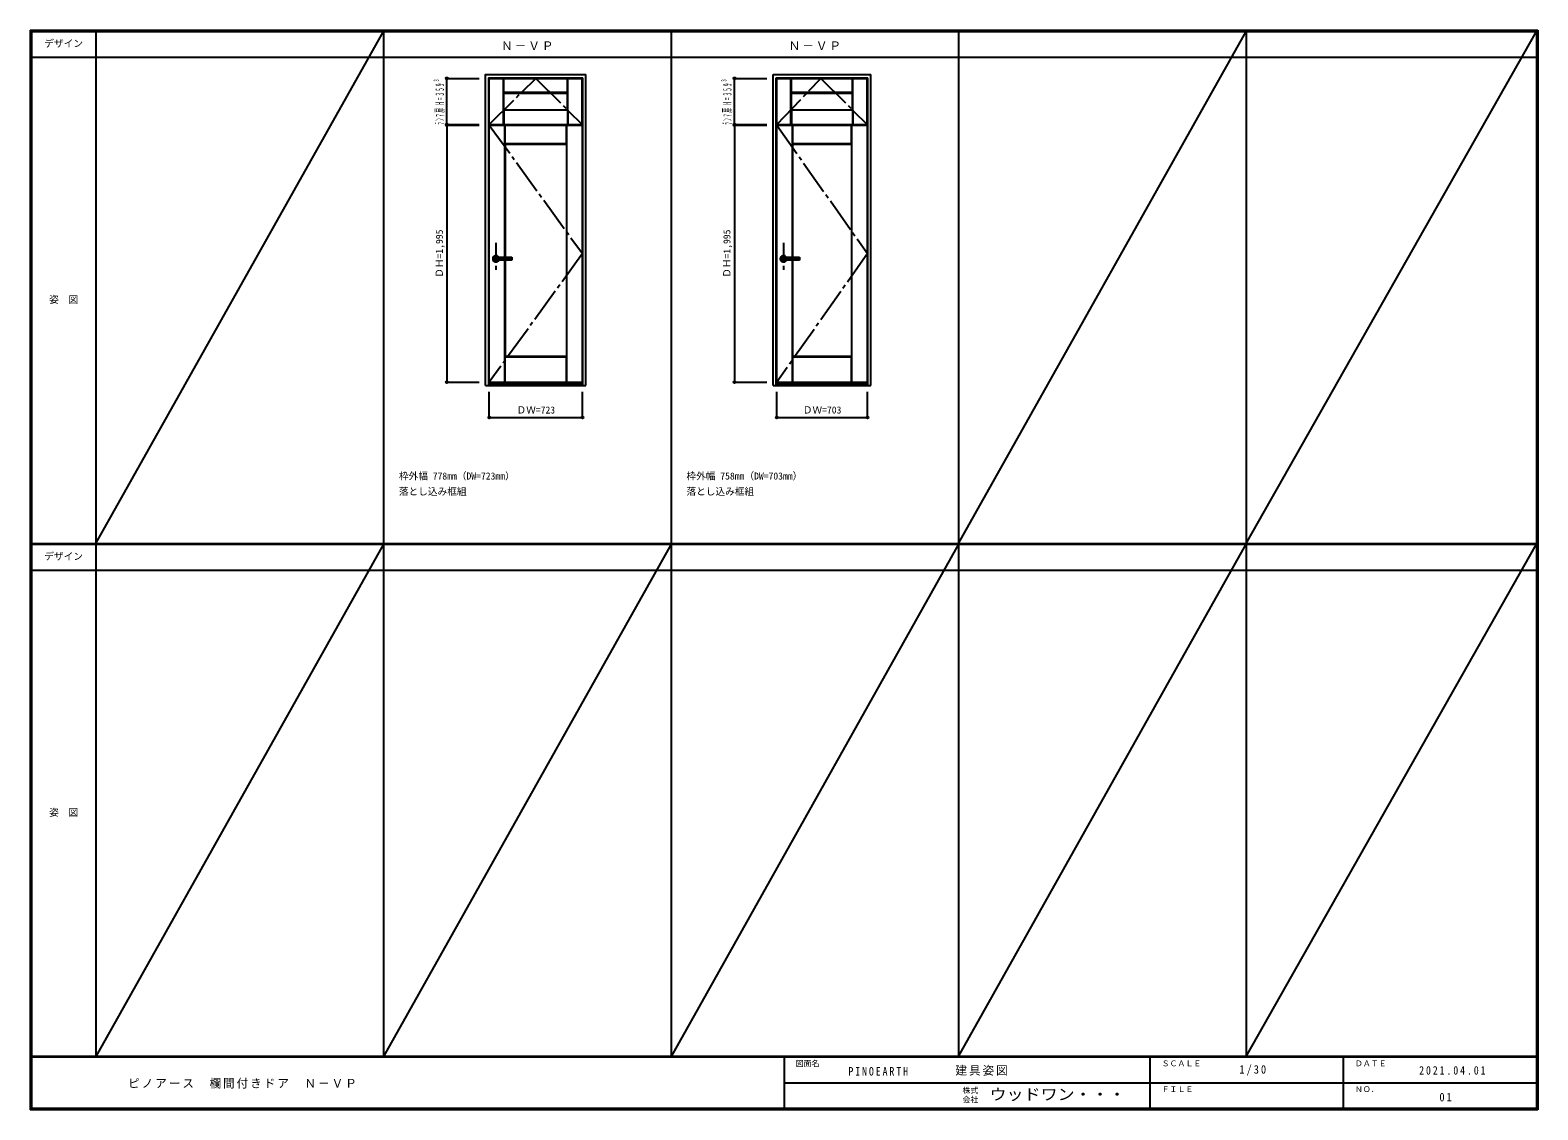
# Model space of a CAD drawing. Units: millimetres, scale not verified. Extents: x -6000 to 5700, y -4205 to 4175.
import ezdxf
from ezdxf.enums import TextEntityAlignment as Align

# ---------------------------------------------------------------- set-up
doc = ezdxf.new("R2010")
doc.units = ezdxf.units.MM
doc.header["$LTSCALE"] = 30
doc.header["$PDMODE"] = 32
doc.header["$PDSIZE"] = 15
doc.linetypes.add('CHAIN1', pattern=[8, 5, -1, 1, -1])
doc.linetypes.add('CHAIN2', pattern=[12, 9, -1, 1, -1])
for name, color, linetype in [('0-1_通り芯', 4, 'CHAIN1'), ('0-2_扉', 3, 'Continuous'), ('0-3_仕上げ', 7, 'Continuous'), ('0-4_枠', 3, 'Continuous'), ('0-5_レバー', 3, 'Continuous'), ('0-7', 7, 'CHAIN2'), ('0-A_文字', 7, 'Continuous'), ('0-B_寸法', 4, 'Continuous'), ('F-1_枠', 6, 'Continuous'), ('F-A_文字', 7, 'Continuous')]:
    doc.layers.add(name, color=color, linetype=linetype)
doc.styles.add('ＭＳ ゴシック', font='')
doc.styles.get('ＭＳ ゴシック').set_extended_font_data('MS Gothic')

msp = doc.modelspace()

# ---------------------------------------------------------------- linework, layer by layer
at = {"layer": '0-1_通り芯'}
for p, q in [((-2385.8, 2525.5), (-2385.8, 2315.5)), ((-154.2, 2525.5), (-154.2, 2315.5)), ((-2253.3, 2400.5), (-2430.8, 2400.5)), ((-21.7, 2400.5), (-199.2, 2400.5))]:
    msp.add_line(p, q, dxfattribs=at)
at = {"layer": '0-2_扉'}
for p, q in [((-2438.3, 3442), (-2438.3, 3801)), ((-2438.3, 3801), (-1715.3, 3801)), ((-206.7, 3442), (-206.7, 3801)), ((-206.7, 3801), (496.3, 3801)), ((-1713.8, 1443), (-1713.8, 3438)), ((-205.2, 1443), (-205.2, 3438)), ((-205.2, 3438), (497.8, 3438)), ((497.8, 1443), (497.8, 3438)), ((-2436.8, 1443), (-1713.8, 1443)), ((-205.2, 1443), (497.8, 1443))]:
    msp.add_line(p, q, dxfattribs=at)
for points in [[(-2438.3, 3442), (-1715.3, 3442), (-1715.3, 3801)], [(-206.7, 3442), (496.3, 3442), (496.3, 3801)], [(-2436.8, 1443), (-2436.8, 3438), (-1713.8, 3438)]]:
    msp.add_lwpolyline(points, dxfattribs=at)
at = {"layer": '0-3_仕上げ'}
for p, q in [((-2327.3, 3442), (-2327.3, 3801)), ((-2325.8, 3688.5), (-2325.8, 3801)), ((-2324.3, 3690), (-2324.3, 3801)), ((-1829.3, 3690), (-1829.3, 3801)), ((-1827.8, 3688.5), (-1827.8, 3801)), ((-1826.3, 3442), (-1826.3, 3801)), ((-95.7, 3442), (-95.7, 3801)), ((-94.2, 3688.5), (-94.2, 3801)), ((-92.7, 3690), (-92.7, 3801)), ((382.3, 3690), (382.3, 3801)), ((383.8, 3688.5), (383.8, 3801)), ((385.3, 3442), (385.3, 3801)), ((-1829.3, 3690), (-2324.3, 3690)), ((382.3, 3690), (-92.7, 3690)), ((-2325.8, 3554.5), (-2325.8, 3442)), ((-2324.3, 3553), (-2324.3, 3442)), ((-1829.3, 3553), (-2324.3, 3553)), ((-1829.3, 3553), (-1829.3, 3442)), ((-1827.8, 3554.5), (-1827.8, 3442)), ((-94.2, 3554.5), (-94.2, 3442)), ((-92.7, 3553), (-92.7, 3442)), ((382.3, 3553), (-92.7, 3553)), ((382.3, 3553), (382.3, 3442)), ((383.8, 3554.5), (383.8, 3442)), ((-2315.8, 2412), (-2315.8, 3438)), ((-2314.3, 3290.5), (-2314.3, 3438)), ((-2312.8, 3292), (-2312.8, 3438)), ((-1837.8, 3292), (-1837.8, 3438)), ((-1836.3, 3290.5), (-1836.3, 3438)), ((-1834.8, 1443), (-1834.8, 3438)), ((-84.2, 2412), (-84.2, 3438)), ((-82.7, 3290.5), (-82.7, 3438)), ((-81.2, 3292), (-81.2, 3438)), ((373.8, 3292), (373.8, 3438)), ((375.3, 3290.5), (375.3, 3438)), ((376.8, 1443), (376.8, 3438)), ((-2312.8, 3292), (-2314.3, 3290.5)), ((-2311.8, 3288), (-2314.3, 3290.5)), ((-1837.8, 3292), (-2312.8, 3292)), ((-1838.8, 3288), (-1836.3, 3290.5)), ((-1837.8, 3292), (-1836.3, 3290.5)), ((-81.2, 3292), (-82.7, 3290.5)), ((-80.2, 3288), (-82.7, 3290.5)), ((373.8, 3292), (-81.2, 3292)), ((372.8, 3288), (375.3, 3290.5)), ((373.8, 3292), (375.3, 3290.5)), ((-2315.8, 1443), (-2315.8, 2389)), ((-84.2, 1443), (-84.2, 2389)), ((-2311.8, 1643), (-2314.3, 1640.5)), ((-2314.3, 1443), (-2314.3, 1640.5)), ((-2312.8, 1639), (-1837.8, 1639)), ((-1838.8, 1643), (-1836.3, 1640.5)), ((-1837.8, 1639), (-1836.3, 1640.5)), ((-1837.8, 1443), (-1837.8, 1639)), ((-1836.3, 1443), (-1836.3, 1640.5)), ((-80.2, 1643), (-82.7, 1640.5)), ((-82.7, 1443), (-82.7, 1640.5)), ((-81.2, 1639), (373.8, 1639)), ((372.8, 1643), (375.3, 1640.5)), ((373.8, 1639), (375.3, 1640.5)), ((373.8, 1443), (373.8, 1639)), ((375.3, 1443), (375.3, 1640.5))]:
    msp.add_line(p, q, dxfattribs=at)
at = {"layer": '0-3_仕上げ', "color": 3}
for p, q in [((-2323.3, 3557), (-2323.3, 3686)), ((-2323.3, 3686), (-1830.3, 3686)), ((-91.7, 3557), (-91.7, 3686)), ((-91.7, 3686), (381.3, 3686)), ((-1838.8, 3288), (-2311.8, 3288)), ((-2311.8, 2412), (-2311.8, 3288)), ((-1838.8, 3288), (-1838.8, 1643)), ((372.8, 3288), (-80.2, 3288)), ((-80.2, 2412), (-80.2, 3288)), ((372.8, 3288), (372.8, 1643)), ((-2311.8, 1643), (-2311.8, 2389)), ((-80.2, 1643), (-80.2, 2389)), ((-1838.8, 1643), (-2311.8, 1643)), ((372.8, 1643), (-80.2, 1643))]:
    msp.add_line(p, q, dxfattribs=at)
at = {"layer": '0-3_仕上げ'}
for points in [[(-2324.3, 3690), (-2325.8, 3688.5), (-2323.3, 3686)], [(-1829.3, 3690), (-1827.8, 3688.5), (-1830.3, 3686)], [(-92.7, 3690), (-94.2, 3688.5), (-91.7, 3686)], [(382.3, 3690), (383.8, 3688.5), (381.3, 3686)], [(-2324.3, 3553), (-2325.8, 3554.5), (-2323.3, 3557)], [(-1829.3, 3553), (-1827.8, 3554.5), (-1830.3, 3557)], [(-92.7, 3553), (-94.2, 3554.5), (-91.7, 3557)], [(382.3, 3553), (383.8, 3554.5), (381.3, 3557)], [(-2312.8, 1443), (-2312.8, 1639), (-2314.3, 1640.5)], [(-81.2, 1443), (-81.2, 1639), (-82.7, 1640.5)]]:
    msp.add_lwpolyline(points, dxfattribs=at)
at = {"layer": '0-3_仕上げ', "color": 3}
for points in [[(-2323.3, 3557), (-1830.3, 3557), (-1830.3, 3686)], [(-91.7, 3557), (381.3, 3557), (381.3, 3686)]]:
    msp.add_lwpolyline(points, dxfattribs=at)
at = {"layer": '0-4_枠'}
for p, q in [((-1711.8, 1418), (-1711.8, 3806)), ((-1687.8, 1418), (-1687.8, 3830)), ((-234.2, 1418), (-234.2, 3830)), ((-234.2, 3830), (523.8, 3830)), ((-210.2, 1418), (-210.2, 3806)), ((-210.2, 3806), (499.8, 3806)), ((499.8, 1418), (499.8, 3806)), ((523.8, 1418), (523.8, 3830)), ((-2465.8, 1418), (-1687.8, 1418)), ((-2441.8, 1433), (-1711.8, 1433)), ((-2441.8, 1430), (-1711.8, 1430)), ((-234.2, 1418), (523.8, 1418)), ((-210.2, 1433), (499.8, 1433)), ((-210.2, 1430), (499.8, 1430))]:
    msp.add_line(p, q, dxfattribs=at)
for points in [[(-2465.8, 1418), (-2465.8, 3830), (-1687.8, 3830)], [(-2441.8, 1418), (-2441.8, 3806), (-1711.8, 3806)]]:
    msp.add_lwpolyline(points, dxfattribs=at)
at = {"layer": '0-5_レバー'}
for p, q in [((-2385.8, 2410), (-2366.8, 2410)), ((-2385.8, 2391), (-2366.8, 2391)), ((-2366.8, 2411), (-2365.8, 2412)), ((-2366.8, 2390), (-2366.8, 2411)), ((-2366.8, 2390), (-2365.8, 2389)), ((-2365.8, 2412), (-2261.8, 2412)), ((-2261.8, 2389), (-2365.8, 2389)), ((-2260.8, 2411), (-2261.8, 2412)), ((-2260.8, 2390), (-2261.8, 2389)), ((-2260.8, 2390), (-2260.8, 2411)), ((-154.2, 2410), (-135.2, 2410)), ((-154.2, 2391), (-135.2, 2391)), ((-135.2, 2411), (-134.2, 2412)), ((-135.2, 2390), (-135.2, 2411)), ((-135.2, 2390), (-134.2, 2389)), ((-134.2, 2412), (-30.2, 2412)), ((-30.2, 2389), (-134.2, 2389)), ((-29.2, 2411), (-30.2, 2412)), ((-29.2, 2390), (-30.2, 2389)), ((-29.2, 2390), (-29.2, 2411))]:
    msp.add_line(p, q, dxfattribs=at)
at = {"layer": '0-5_レバー', "color": 4}
for p, q in [((-2365.8, 2389), (-2365.8, 2412)), ((-2261.8, 2412), (-2261.8, 2389)), ((-134.2, 2389), (-134.2, 2412)), ((-30.2, 2412), (-30.2, 2389))]:
    msp.add_line(p, q, dxfattribs=at)
for centre, radius, start, end in [((-2385.8, 2400.5), 24.6, 27.93255, 332.06745), ((-2385.8, 2400.5), 11, 59.72736, 300.27264), ((-154.2, 2400.5), 24.6, 27.93255, 332.06745), ((-154.2, 2400.5), 11, 59.72736, 300.27264)]:
    msp.add_arc(centre, radius, start, end, dxfattribs=at)
at = {"layer": '0-5_レバー'}
for centre in [(-2385.8, 2400.5), (-154.2, 2400.5)]:
    msp.add_arc(centre, 9.5, 90, 270, dxfattribs=at)
at = {"layer": '0-7'}
for p, q in [((-2436.8, 3438), (-1713.8, 2440.5)), ((-205.2, 3438), (497.8, 2440.5)), ((-1713.8, 2440.5), (-2436.8, 1443)), ((497.8, 2440.5), (-205.2, 1443))]:
    msp.add_line(p, q, dxfattribs=at)
for points in [[(-2438.3, 3442), (-2076.8, 3801), (-1715.3, 3442)], [(-206.7, 3442), (134.8, 3801), (496.3, 3442)]]:
    msp.add_lwpolyline(points, dxfattribs=at)
at = {"layer": '0-B_寸法'}
for p, q in [((-2765.8, 3442), (-2765.8, 3801)), ((-2765.8, 3801), (-2515.8, 3801)), ((-534.2, 3442), (-534.2, 3801)), ((-534.2, 3801), (-284.2, 3801)), ((-2765.8, 3442), (-2515.8, 3442)), ((-2765.8, 3438), (-2515.8, 3438)), ((-2765.8, 3438), (-2765.8, 1443)), ((-534.2, 3442), (-284.2, 3442)), ((-534.2, 3438), (-284.2, 3438)), ((-534.2, 3438), (-534.2, 1443)), ((-2765.8, 1443), (-2515.8, 1443)), ((-534.2, 1443), (-284.2, 1443)), ((-2436.8, 1168), (-2436.8, 1368)), ((-1713.8, 1168), (-1713.8, 1368)), ((-205.2, 1168), (-205.2, 1368)), ((497.8, 1168), (497.8, 1368)), ((-2436.8, 1168), (-1713.8, 1168)), ((-205.2, 1168), (497.8, 1168))]:
    msp.add_line(p, q, dxfattribs=at)
at = {"layer": '0-B_寸法', "color": 7}
for p in [(-2765.8, 3801), (-534.2, 3801), (-2765.8, 3442), (-2765.8, 3438), (-534.2, 3442), (-534.2, 3438), (-2765.8, 1443), (-534.2, 1443), (-2436.8, 1168), (-1713.8, 1168), (-205.2, 1168), (497.8, 1168)]:
    msp.add_point(p, dxfattribs=at)
at = {"layer": 'F-1_枠'}
for p, q in [((-6000, 4175), (5700, 4175)), ((-6000, 4175), (-6000, -4205)), ((-6000, 4170), (5700, 4170)), ((-6000, 4165), (5700, 4165)), ((-5995, 4175), (-5995, -4205)), ((-5990, 4175), (-5990, -4205)), ((-5490, 4175), (-5490, -3790)), ((-3258.4, 4175), (-3258.4, -3790)), ((-1026.8, 4175), (-1026.8, -3790)), ((1204.8, 4175), (1204.8, -3790)), ((3436.4, 4175), (3436.4, -3790)), ((5690, 4175), (5690, -4205)), ((5695, 4175), (5695, -4205)), ((5700, 4175), (5700, -4205)), ((-6000, 3965), (5700, 3965)), ((-6000, 190.5), (5700, 190.5)), ((-6000, 187.5), (5700, 187.5)), ((-6000, 184.5), (5700, 184.5)), ((-6000, -15.5), (5700, -15.5)), ((5700, -3790), (-6000, -3790)), ((5700, -3795), (-6000, -3795)), ((-150, -3795), (-150, -4195)), ((2690, -3795), (2690, -4195)), ((4190, -3795), (4190, -4195)), ((-150, -3995), (5690, -3995)), ((5700, -4195), (-6000, -4195)), ((5700, -4200), (-6000, -4200)), ((5700, -4205), (-6000, -4205))]:
    msp.add_line(p, q, dxfattribs=at)
at = {"layer": 'F-A_文字'}
for p, q in [((-5490, 190.5), (-3258.4, 4165)), ((1204.8, 190.5), (3436.4, 4165)), ((3436.4, 190.5), (5690, 4165)), ((-3258.4, 184.5), (-5490, -3790)), ((-1026.8, 184.5), (-3258.4, -3790)), ((1204.8, 184.5), (-1026.8, -3790)), ((1204.8, -3790), (3436.4, 184.5)), ((3436.4, -3790), (5690, 184.5))]:
    msp.add_line(p, q, dxfattribs=at)

# ---------------------------------------------------------------- texts
at = {"layer": '0-A_文字', "style": 'ＭＳ ゴシック'}
for s, p in [('枠外幅 778mm（DW=723mm）', (-3138.4, 670.5)), ('枠外幅 758mm（DW=703mm）', (-906.8, 670.5)), ('落とし込み框組', (-3138.4, 550.5)), ('落とし込み框組', (-906.8, 550.5))]:
    msp.add_text(s, height=54.99, dxfattribs=at).set_placement(p, align=Align.BOTTOM_LEFT)
at = {"layer": '0-A_文字', "char_height": 65.98, "attachment_point": 7, "style": 'ＭＳ ゴシック'}
for insert in [(-2345.1, 4020), (-113.5, 4020)]:
    msp.add_mtext('\\T1.17;Ｎ－ＶＰ', dxfattribs=dict(at, insert=insert))
at = {"layer": '0-B_寸法', "color": 7, "style": 'ＭＳ ゴシック'}
for p in [(-2780.8, 2253), (-549.2, 2253)]:
    msp.add_text('ＤＨ=1,995', height=54.99, rotation=90, dxfattribs=at).set_placement(p, align=Align.BOTTOM_LEFT)
for s, p in [('ＤＷ=723', (-2225.8, 1183)), ('ＤＷ=703', (-4.2, 1183))]:
    msp.add_text(s, height=54.99, dxfattribs=at).set_placement(p, align=Align.BOTTOM_LEFT)
at = {"layer": '0-B_寸法', "color": 7, "char_height": 65.98, "attachment_point": 7, "rotation": 90, "style": 'ＭＳ ゴシック'}
for insert in [(-2780.8, 3441.5), (-549.2, 3441.5)]:
    msp.add_mtext('\\T1.67;\\W0.4;ﾗﾝﾏ扉H=359³', dxfattribs=dict(at, insert=insert))
at = {"layer": 'F-A_文字', "style": 'ＭＳ ゴシック'}
for s, height, p in [('デザイン', 54.99, (-5890, 4027.5)), ('姿\u3000図', 54.99, (-5852.5, 2040.2)), ('デザイン', 54.99, (-5890, 47)), ('姿\u3000図', 54.99, (-5852.5, -1940.2)), ('図面名', 43.99, (-60, -3880)), ('ＳＣＡＬＥ', 43.99, (2780, -3880)), ('ＤＡＴＥ', 43.99, (4280, -3880)), ('株式', 43.99, (1235, -4089)), ('ＦＩＬＥ', 43.99, (2780, -4080)), ('ＮＯ．', 43.99, (4280, -4080)), ('会社', 43.99, (1235, -4161))]:
    msp.add_text(s, height=height, dxfattribs=at).set_placement(p, align=Align.BOTTOM_LEFT)
at = {"layer": 'F-A_文字', "style": 'ＭＳ ゴシック', "width": 1.1}
msp.add_text('ウッドワン・・・', height=87.98, dxfattribs=at).set_placement((1445, -4155), align=Align.BOTTOM_LEFT)
at = {"layer": 'F-A_文字', "char_height": 65.98, "attachment_point": 7, "style": 'ＭＳ ゴシック'}
for s, insert in [('\\T1.17;建具姿図', (1180.4, -3940)), ('\\T1.38;\\W0.9;1/30', (3383.8, -3940)), ('\\T1.17;ピノアース\u3000欄間付きドア\u3000Ｎ－ＶＰ', (-5240, -4040)), ('\\T1.39;\\W0.85;PINOEARTH', (350, -3940)), ('\\T1.39;\\W0.85;2021.04.01', (4778.8, -3932.5)), ('\\T1.36;\\W0.9;01', (4936.2, -4140))]:
    msp.add_mtext(s, dxfattribs=dict(at, insert=insert))

doc.saveas('drawing.dxf')
